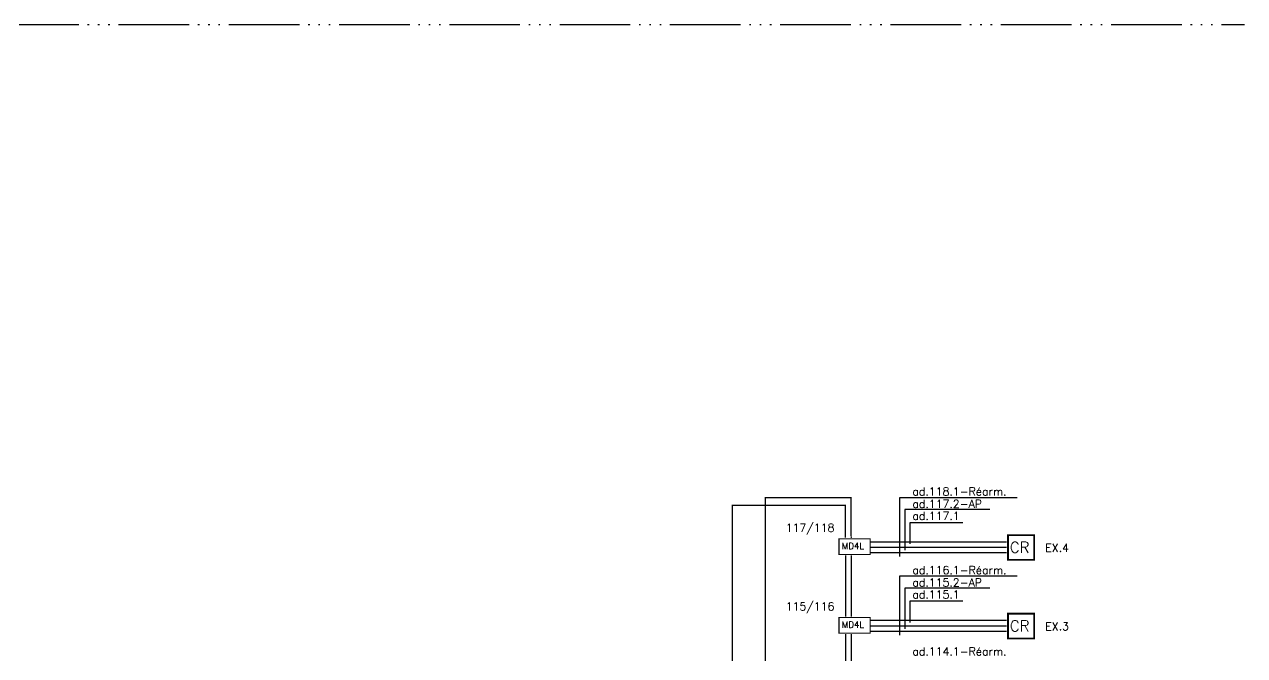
# Model space of a CAD drawing. Header units: millimetres. Extents: x 3366 to 4352, y -3415 to -2128.
# Drawn here: x 3896.4 to 4311.3, y -2342.5 to -2128 of the extents above; entities that cross this region are included whole.
import ezdxf

# ---------------------------------------------------------------- set-up
doc = ezdxf.new("R2010")
doc.units = ezdxf.units.MM
for name, pattern in [('ACAD_ISO06W100', [37.5, 24, -3, 0.5, -3, 0.5, -3, 0.5, -3]), ('CACHE2', [4.7625, 3.175, -1.5875]), ('SLD', [0])]:
    doc.linetypes.add(name, pattern=pattern)
doc.layers.add('JCC-SYNOPTIQUE', color=7, linetype='ACAD_ISO06W100')
doc.styles.add('HELVL', font='ROMAND.SHX')
doc.styles.add('ROMANC', font='romanc')

# ---------------------------------------------------------------- blocks, each defined once
blk = doc.blocks.new('A$C20DD5AA8')
at = {"color": 4, "linetype": 'Continuous', "const_width": 0.364}
blk.add_lwpolyline([(0.18, 5.52), (0.18, 0.18), (10.88, 0.18), (10.88, 5.52)], close=True, dxfattribs=at)
at = {"linetype": 'Continuous', "style": 'ROMANC'}
blk.add_text('MD4L', height=2.183, dxfattribs=at).set_placement((1.13, 2))
blk = doc.blocks.new('COFFRET DE RELAYAGE VENTILATEUR')
at = {"color": 4, "linetype": 'Continuous', "const_width": 0.02}
blk.add_lwpolyline([(0, 0.275), (0, 0), (0.292, 0), (0.292, 0.275)], close=True, dxfattribs=at)
at = {"linetype": 'SLD', "style": 'ROMANC'}
blk.add_text('CR', height=0.1211, dxfattribs=at).set_placement((0.021, 0.079))

msp = doc.modelspace()

# ---------------------------------------------------------------- linework, layer by layer
at = {"color": 0}
for p, q in [((4234.02, -2288.86), (4194.02, -2288.86)), ((4194.02, -2288.86), (4194.02, -2308.83)), ((4224.66, -2292.9), (4195.83, -2292.9)), ((4195.83, -2292.9), (4195.83, -2306.69)), ((4215.49, -2297.36), (4197.49, -2297.36)), ((4197.49, -2297.36), (4197.49, -2304.54)), ((4234.02, -2315.59), (4194.02, -2315.59)), ((4194.02, -2315.59), (4194.02, -2335.56)), ((4224.66, -2319.63), (4195.83, -2319.63)), ((4195.83, -2319.63), (4195.83, -2333.42)), ((4215.49, -2324.09), (4197.49, -2324.09)), ((4197.49, -2324.09), (4197.49, -2331.27))]:
    msp.add_line(p, q, dxfattribs=at)
at = {"color": 5, "linetype": 'CACHE2', "const_width": 0.45}
msp.add_lwpolyline([(4177.55, -2302.59), (4177.45, -2288.85), (4148.34, -2288.85), (4148.34, -3395.2), (4081.92, -3395.2)], dxfattribs=at)
at = {"color": 1, "linetype": 'CACHE2', "const_width": 0.45}
for points in [[(4011.56, -3329.21), (4137.12, -3329.21), (4137.12, -2291.51), (4175.56, -2291.51), (4175.56, -2302.48)], [(4175.64, -2329.29), (4175.64, -2308.44)], [(4175.64, -2357.07), (4175.64, -2335.17)]]:
    msp.add_lwpolyline(points, dxfattribs=at)
at = {"color": 30, "const_width": 0.45}
for points in [[(4184.21, -2303.88), (4230.44, -2303.88)], [(4184.21, -2330.61), (4230.44, -2330.61)]]:
    msp.add_lwpolyline(points, dxfattribs=at)
at = {"color": 5, "const_width": 0.45}
for points in [[(4184.21, -2305.76), (4230.44, -2305.76)], [(4184.21, -2332.49), (4230.44, -2332.49)]]:
    msp.add_lwpolyline(points, dxfattribs=at)
at = {"color": 4, "linetype": 'CACHE2', "const_width": 0.45}
for points in [[(4177.59, -2329.29), (4177.59, -2308.44)], [(4177.59, -2357.07), (4177.59, -2335.17)]]:
    msp.add_lwpolyline(points, dxfattribs=at)
at = {"color": 6, "const_width": 0.45}
for points in [[(4184.21, -2307.56), (4230.44, -2307.56)], [(4184.21, -2334.29), (4230.44, -2334.29)]]:
    msp.add_lwpolyline(points, dxfattribs=at)
at = {"layer": 'JCC-SYNOPTIQUE', "color": 8}
msp.add_line((3365.94, -2127.97), (4311.32, -2127.97), dxfattribs=at)

# ---------------------------------------------------------------- block references
at = {"linetype": 'Continuous', "xscale": 30.62230565625002, "yscale": 30.62230565625002, "zscale": 30.62230565625002}
for p in [(4230.85, -2310), (4230.85, -2336.73)]:
    msp.add_blockref('COFFRET DE RELAYAGE VENTILATEUR', p, dxfattribs=at)
at = {"color": 0, "xscale": 0.9900000000000001, "yscale": 0.9900000000000001, "zscale": 0.9900000000000001}
for p in [(4173.24, -2308.33), (4173.24, -2335.06)]:
    msp.add_blockref('A$C20DD5AA8', p, dxfattribs=at)

# ---------------------------------------------------------------- texts
at = {"color": 0, "style": 'HELVL'}
for s, p in [('ad.118.1-Réarm.', (4198.35, -2288.12)), ('ad.117.2-AP', (4198.35, -2292.33)), ('ad.117.1', (4198.35, -2296.41)), ('117/118', (4155.29, -2300.45)), ('EX.4', (4243.55, -2307.24)), ('ad.116.1-Réarm.', (4198.35, -2314.85)), ('ad.115.2-AP', (4198.35, -2319.06)), ('ad.115.1', (4198.35, -2323.14)), ('115/116', (4155.29, -2327.18)), ('EX.3', (4243.55, -2333.97)), ('ad.114.1-Réarm.', (4198.35, -2342.51))]:
    msp.add_text(s, height=2.722, dxfattribs=at).set_placement(p)

doc.saveas('drawing.dxf')
